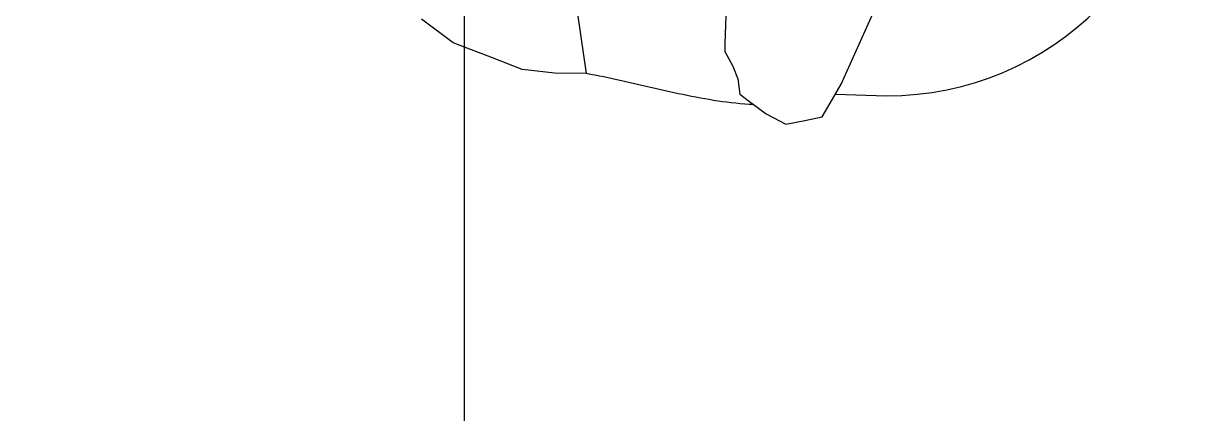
# Model space of a CAD drawing. Header units: millimetres. Extents: x -155 to 94595, y -3153 to 63413.
# Drawn here: x 92870 to 93647, y 44287 to 44548 of the extents above; entities that cross this region are included whole.
import ezdxf

# ---------------------------------------------------------------- set-up
doc = ezdxf.new("R2010")
doc.units = ezdxf.units.MM
doc.linetypes.add('TRATTEGGIATA2', pattern=[0.375, 0.25, -0.125])
doc.layers.add('5', color=1, linetype='TRATTEGGIATA2')
doc.layers.add('int', color=185, linetype='Continuous')

msp = doc.modelspace()

# ---------------------------------------------------------------- linework, layer by layer
at = {"layer": '5'}
msp.add_lwpolyline([(93164.86, 44026.989), (92564.86, 44026.989), (92564.86, 44926.989), (93164.86, 44926.989)], close=True, dxfattribs=at)
at = {"layer": 'int'}
for p, q in [((93344.745, 44676.085), (93339.181, 44534.371)), ((93236.057, 44587.374), (93246.508, 44514.222)), ((93416.964, 44507.023), (93447.812, 44575.731)), ((93157.543, 44534.774), (93136.495, 44550.609)), ((93183.806, 44524.672), (93157.543, 44534.774)), ((93339.181, 44534.371), (93339.218, 44528.972)), ((93203.65, 44517.04), (93183.806, 44524.672)), ((93339.218, 44528.972), (93339.218, 44528.972)), ((93339.218, 44528.972), (93344.508, 44519.099)), ((93225.641, 44514.443), (93203.65, 44517.04)), ((93344.508, 44519.099), (93347.853, 44510.737)), ((93246.508, 44514.222), (93225.641, 44514.443)), ((93249.456, 44513.69), (93246.508, 44514.222)), ((93252.403, 44513.135), (93249.456, 44513.69)), ((93255.346, 44512.56), (93252.403, 44513.135)), ((93258.287, 44511.966), (93255.346, 44512.56)), ((93261.227, 44511.355), (93258.287, 44511.966)), ((93264.164, 44510.729), (93261.227, 44511.355)), ((93267.099, 44510.09), (93264.164, 44510.729)), ((93270.034, 44509.439), (93267.099, 44510.09)), ((93272.967, 44508.779), (93270.034, 44509.439)), ((93275.898, 44508.11), (93272.967, 44508.779)), ((93347.853, 44510.737), (93349.254, 44500.444)), ((93278.83, 44507.436), (93275.898, 44508.11)), ((93281.76, 44506.757), (93278.83, 44507.436)), ((93284.69, 44506.075), (93281.76, 44506.757)), ((93287.621, 44505.393), (93284.69, 44506.075)), ((93290.551, 44504.711), (93287.621, 44505.393)), ((93293.481, 44504.033), (93290.551, 44504.711)), ((93296.412, 44503.359), (93293.481, 44504.033)), ((93299.344, 44502.691), (93296.412, 44503.359)), ((93302.276, 44502.032), (93299.344, 44502.691)), ((93305.21, 44501.382), (93302.276, 44502.032)), ((93308.145, 44500.744), (93305.21, 44501.382)), ((93411.282, 44497.079), (93416.964, 44507.023)), ((93311.082, 44500.12), (93308.145, 44500.744)), ((93314.021, 44499.512), (93311.082, 44500.12)), ((93316.961, 44498.92), (93314.021, 44499.512)), ((93319.904, 44498.347), (93316.961, 44498.92)), ((93322.849, 44497.795), (93319.904, 44498.347)), ((93325.797, 44497.266), (93322.849, 44497.795)), ((93328.748, 44496.761), (93325.797, 44497.266)), ((93331.702, 44496.282), (93328.748, 44496.761)), ((93334.66, 44495.831), (93331.702, 44496.282)), ((93337.62, 44495.409), (93334.66, 44495.831)), ((93340.585, 44495.019), (93337.62, 44495.409)), ((93343.554, 44494.662), (93340.585, 44495.019)), ((93346.526, 44494.341), (93343.554, 44494.662)), ((93349.504, 44494.056), (93346.526, 44494.341)), ((93349.254, 44500.444), (93356.584, 44494.947)), ((93352.486, 44493.81), (93349.504, 44494.056)), ((93355.472, 44493.604), (93352.486, 44493.81)), ((93358.464, 44493.441), (93355.472, 44493.604)), ((93356.584, 44494.947), (93366.855, 44487.244)), ((93358.6, 44493.436), (93358.464, 44493.441)), ((93404.298, 44485.168), (93411.282, 44497.079)), ((93413.09, 44500.46), (93447.36, 44499.316)), ((93366.855, 44487.244), (93380.05, 44480.319)), ((93380.05, 44480.319), (93392.812, 44482.871)), ((93392.812, 44482.871), (93404.298, 44485.168))]:
    msp.add_line(p, q, dxfattribs=at)
msp.add_arc((93447.36, 44699.316), 200, 270, 0, dxfattribs=at)

doc.saveas('drawing.dxf')
